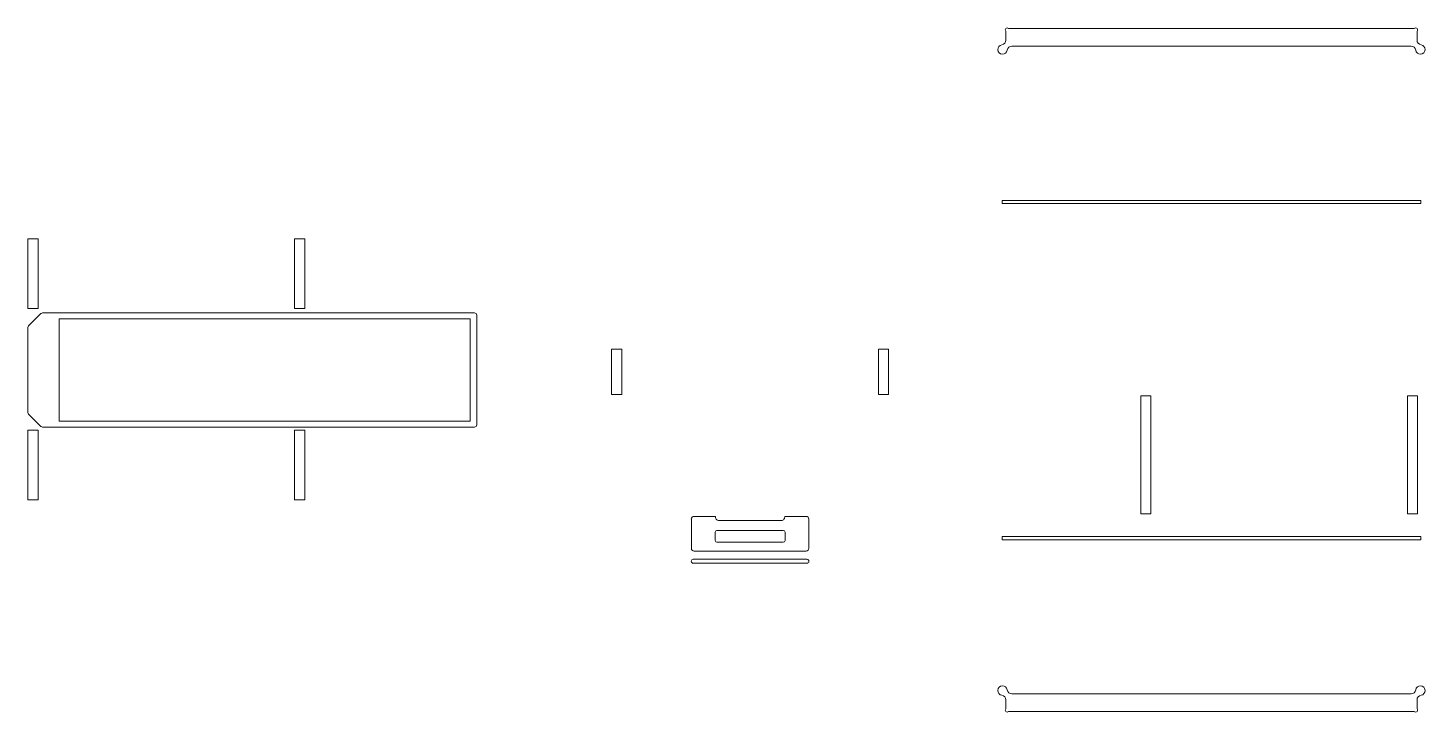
# Paper-space layout 'pocket10mm' of a CAD drawing. Header units: millimetres. Extents: x 16 to 2394, y 26 to 1191.
import ezdxf

# ---------------------------------------------------------------- set-up
doc = ezdxf.new("R2010")
doc.units = ezdxf.units.MM

psp = doc.layouts.new('pocket10mm')

# ---------------------------------------------------------------- linework, layer by layer
at = {"color": 7, "linetype": 'Continuous', "lineweight": 15}
for p, q in [((2376.2, 1190), (1685.5, 1190)), ((1680.8, 1185.3), (1680.8, 1170.1)), ((2380.8, 1170.1), (2380.8, 1185.3)), ((1691, 1160), (2370.7, 1160)), ((2387.2, 897.3), (1674.5, 897.3)), ((1674.5, 897.3), (1674.5, 892)), ((1674.5, 892), (2387.2, 892)), ((2387.2, 892), (2387.2, 897.3)), ((16.1, 831.7), (16.1, 713)), ((33.5, 831.7), (16.1, 831.7)), ((33.5, 713), (33.5, 831.7)), ((487.5, 831.7), (470.1, 831.7)), ((470.1, 831.7), (470.1, 713)), ((487.5, 713), (487.5, 831.7)), ((16.1, 713), (33.5, 713)), ((38.2, 704.5), (17.3, 683.5)), ((776.1, 705.7), (41.1, 705.7)), ((69.1, 695.4), (69.1, 521.3)), ((769.1, 695.4), (69.1, 695.4)), ((470.1, 713), (487.5, 713)), ((769.1, 521.3), (769.1, 695.4)), ((780.1, 515), (780.1, 701.7)), ((16.1, 680.7), (16.1, 536)), ((1027.2, 643.8), (1009.7, 643.8)), ((1009.7, 643.8), (1009.7, 566.4)), ((1027.2, 566.4), (1027.2, 643.8)), ((1481.2, 643.8), (1463.8, 643.8)), ((1463.8, 643.8), (1463.8, 566.4)), ((1481.2, 566.4), (1481.2, 643.8)), ((1009.7, 566.4), (1027.2, 566.4)), ((1463.8, 566.4), (1481.2, 566.4)), ((1927.8, 564.6), (1910.4, 564.6)), ((1910.4, 564.6), (1910.4, 363.2)), ((1927.8, 363.2), (1927.8, 564.6)), ((2364.4, 564.6), (2364.4, 363.2)), ((2381.8, 564.6), (2364.4, 564.6)), ((2381.8, 363.2), (2381.8, 564.6)), ((17.3, 533.1), (38.2, 512.2)), ((33.5, 505.7), (16.1, 505.7)), ((16.1, 505.7), (16.1, 387)), ((33.5, 387), (33.5, 505.7)), ((41.1, 511), (776.1, 511)), ((69.1, 521.3), (769.1, 521.3)), ((470.1, 505.7), (470.1, 387)), ((487.5, 505.7), (470.1, 505.7)), ((487.5, 387), (487.5, 505.7)), ((16.1, 387), (33.5, 387)), ((470.1, 387), (487.5, 387)), ((1186.6, 359), (1150.1, 359)), ((1340.8, 359), (1304.4, 359)), ((1910.4, 363.2), (1927.8, 363.2)), ((2364.4, 363.2), (2381.8, 363.2)), ((1145.5, 354.4), (1145.5, 304.7)), ((1302, 335), (1189, 335)), ((1298.5, 352), (1192.5, 352)), ((1345.5, 304.7), (1345.5, 354.4)), ((1186, 332), (1186, 318)), ((1189, 315), (1302, 315)), ((1305, 318), (1305, 332)), ((2387.2, 324.7), (1674.5, 324.7)), ((1674.5, 324.7), (1674.5, 319.3)), ((1674.5, 319.3), (2387.2, 319.3)), ((2387.2, 319.3), (2387.2, 324.7)), ((1342.2, 286.1), (1148.7, 286.1)), ((1150.1, 300), (1340.8, 300)), ((1145.5, 282.8), (1145.5, 282.5)), ((1148.7, 279.3), (1342.2, 279.3)), ((1345.5, 282.5), (1345.5, 282.8)), ((2370.7, 56.7), (1691, 56.7)), ((1680.8, 46.5), (1680.8, 31.3)), ((1685.5, 26.7), (2376.2, 26.7)), ((2380.8, 31.3), (2380.8, 46.5))]:
    psp.add_line(p, q, dxfattribs=at)
for centre, radius, start, end in [((1683.2, 1187.7), 3.28, 45, 225), ((2378.5, 1187.7), 3.28, 315, 135), ((1672.8, 1170.1), 8, 278.4211, 0), ((2388.8, 1170.1), 8, 180, 261.5789), ((1675.2, 1154.3), 8, 98.4211, 351.5789), ((1691, 1152), 8, 90, 171.5789), ((2370.7, 1152), 8, 8.4211, 90), ((2386.5, 1154.3), 8, 188.4211, 81.5789), ((41.1, 701.7), 4, 90, 135), ((776.1, 701.7), 4, 0, 90), ((20.1, 680.7), 4, 135, 180), ((20.1, 536), 4, 180, 225), ((41.1, 515), 4, 225, 270), ((776.1, 515), 4, 270, 0), ((1150.1, 354.4), 4.68, 90, 180), ((1192.5, 358), 6, 170.4059, 270), ((1298.5, 358), 6, 270, 9.5941), ((1340.8, 354.4), 4.67, 0, 90), ((1189, 332), 3, 90, 180), ((1302, 332), 3, 0, 90), ((1189, 318), 3, 180, 270), ((1302, 318), 3, 270, 0), ((1150.1, 304.7), 4.67, 180, 270), ((1148.7, 282.8), 3.28, 90, 180), ((1340.8, 304.7), 4.68, 270, 0), ((1342.2, 282.8), 3.28, 0, 90), ((1148.7, 282.5), 3.28, 180, 270), ((1342.2, 282.5), 3.28, 270, 0), ((1675.2, 62.3), 8, 8.4211, 261.5789), ((1672.8, 46.5), 8, 0, 81.5789), ((1691, 64.7), 8, 188.4211, 270), ((2370.7, 64.7), 8, 270, 351.5789), ((2386.5, 62.3), 8, 278.4211, 171.5789), ((2388.8, 46.5), 8, 98.4211, 180), ((1683.2, 29), 3.27, 135, 315), ((2378.5, 29), 3.28, 225, 45)]:
    psp.add_arc(centre, radius, start, end, dxfattribs=at)

doc.saveas('drawing.dxf')
